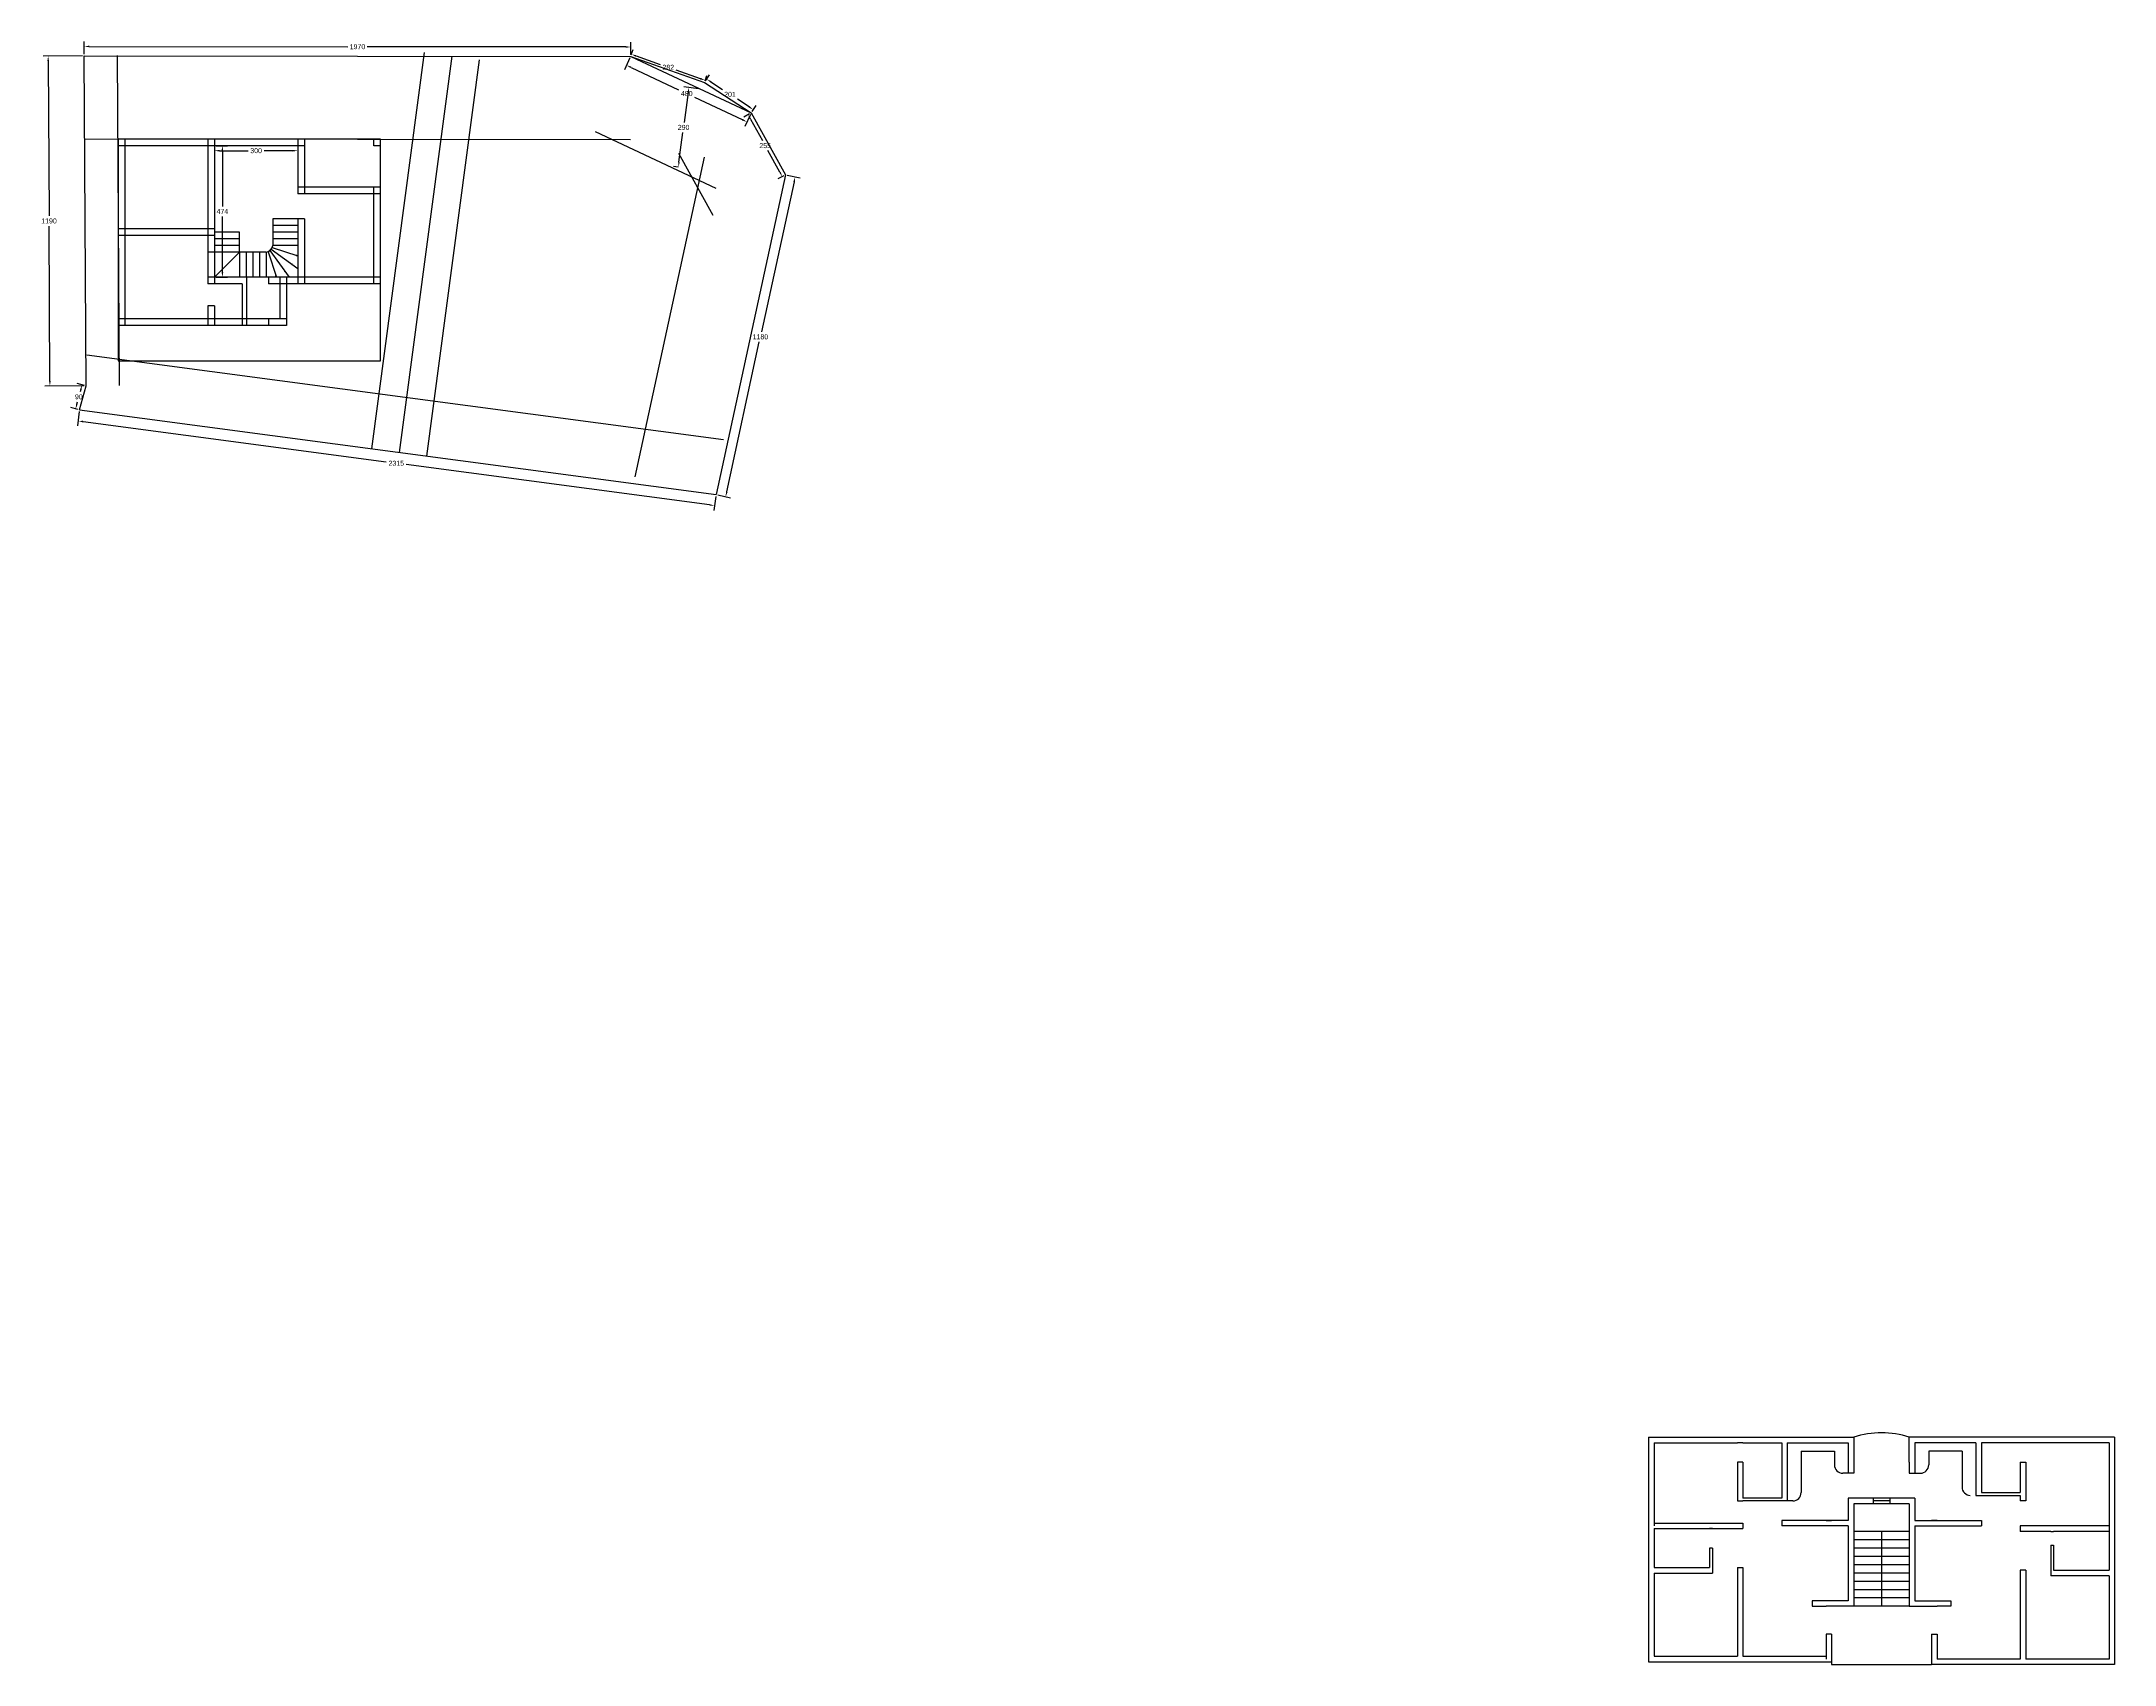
# Model space of a CAD drawing. Header units: inches. Extents: x -2903 to 3367, y -161 to 1064.
# Drawn here: x -707.3 to -632.6, y 655.7 to 714.2 of the extents above; entities that cross this region are included whole.
import ezdxf

# ---------------------------------------------------------------- set-up
doc = ezdxf.new("R2010")
doc.units = ezdxf.units.IN
doc.header["$MEASUREMENT"] = 0
doc.styles.get("Standard").update_dxf_attribs({"font": 'arial.ttf'})
doc.dimstyles.get("Standard").update_dxf_attribs({"dimtxt": 0.18, "dimasz": 0.18, "dimexe": 0.18, "dimexo": 0.0625, "dimgap": 0.09, "dimtad": 0, "dimtih": 1, "dimtoh": 1, "dimdec": 0, "dimlfac": 100, "dimzin": 0, "dimdsep": 46, "dimtxsty": 'Standard', "dimcen": 0.09, "dimadec": 0, "dimazin": 0, "dimtfac": 1, "dimtdec": 0, "dimtofl": 0, "dimtmove": 0, "dimatfit": 3, "dimfxl": 1, "dimtolj": 1, "dimtzin": 0, "dimarcsym": 0})

# ---------------------------------------------------------------- blocks, each defined once
blk = doc.blocks.new('*D204')
at = {"color": 0, "lineweight": -2, "transparency": 16777216}
for p, q in [((-705.98, 700.829), (-706.048, 700.315)), ((-705.846, 700.47), (-694.911, 699.014)), ((-683.255, 697.463), (-694.19, 698.918)), ((-683.032, 697.774), (-683.1, 697.26))]:
    blk.add_line(p, q, dxfattribs=at)
at = {"color": 0, "transparency": 16777216}
for points in [[(-705.842, 700.499), (-705.85, 700.44), (-706.024, 700.493)], [(-683.251, 697.492), (-683.259, 697.433), (-683.077, 697.439)]]:
    blk.add_solid(points, dxfattribs=at)
at = {"layer": 'Defpoints', "color": 0, "transparency": 16777216}
for p in [(-705.971, 700.891), (-683.077, 697.439), (-683.024, 697.836)]:
    blk.add_point(p, dxfattribs=at)
at = {"color": 0, "transparency": 16777216, "insert": (-694.551, 698.966), "char_height": 0.18, "attachment_point": 5}
blk.add_mtext('\\A1;2315', dxfattribs=at)
blk = doc.blocks.new('*D205')
at = {"color": 0, "lineweight": -2, "transparency": 16777216}
for p, q in [((-705.798, 701.776), (-706.054, 701.845)), ((-706.067, 701.103), (-706.046, 701.182)), ((-705.927, 701.624), (-705.948, 701.546)), ((-706.032, 700.907), (-706.288, 700.976))]:
    blk.add_line(p, q, dxfattribs=at)
at = {"color": 0, "transparency": 16777216}
for points in [[(-706.096, 701.111), (-706.038, 701.095), (-706.114, 700.929)], [(-705.956, 701.632), (-705.898, 701.617), (-705.88, 701.798)]]:
    blk.add_solid(points, dxfattribs=at)
at = {"layer": 'Defpoints', "color": 0, "transparency": 16777216}
for p in [(-705.88, 701.798), (-705.737, 701.76), (-705.971, 700.891)]:
    blk.add_point(p, dxfattribs=at)
at = {"color": 0, "transparency": 16777216, "insert": (-705.997, 701.364), "char_height": 0.18, "attachment_point": 5}
blk.add_mtext('\\A1;90', dxfattribs=at)
blk = doc.blocks.new('*D206')
at = {"color": 0, "lineweight": -2, "transparency": 16777216}
for p, q in [((-705.864, 713.659), (-707.284, 713.652)), ((-707.103, 713.473), (-707.073, 707.885)), ((-707.041, 701.933), (-707.071, 707.521)), ((-705.8, 701.759), (-707.22, 701.752))]:
    blk.add_line(p, q, dxfattribs=at)
at = {"color": 0, "transparency": 16777216}
for points in [[(-707.073, 713.473), (-707.133, 713.472), (-707.104, 713.653)], [(-707.011, 701.933), (-707.071, 701.933), (-707.04, 701.753)]]:
    blk.add_solid(points, dxfattribs=at)
at = {"layer": 'Defpoints', "color": 0, "transparency": 16777216}
for p in [(-707.104, 713.653), (-705.801, 713.66), (-705.737, 701.76)]:
    blk.add_point(p, dxfattribs=at)
at = {"color": 0, "transparency": 16777216, "insert": (-707.072, 707.703), "char_height": 0.18, "attachment_point": 5}
blk.add_mtext('\\A1;1190', dxfattribs=at)
blk = doc.blocks.new('*D207')
at = {"color": 0, "lineweight": -2, "transparency": 16777216}
for p, q in [((-705.801, 713.722), (-705.801, 714.177)), ((-705.621, 713.997), (-696.301, 713.987)), ((-686.281, 713.977), (-695.601, 713.986)), ((-686.101, 713.702), (-686.101, 714.156))]:
    blk.add_line(p, q, dxfattribs=at)
at = {"color": 0, "transparency": 16777216}
for points in [[(-705.621, 714.027), (-705.621, 713.967), (-705.801, 713.997)], [(-686.281, 714.007), (-686.281, 713.947), (-686.101, 713.976)]]:
    blk.add_solid(points, dxfattribs=at)
at = {"layer": 'Defpoints', "color": 0, "transparency": 16777216}
for p in [(-686.101, 713.976), (-705.801, 713.66), (-686.101, 713.639)]:
    blk.add_point(p, dxfattribs=at)
at = {"color": 0, "transparency": 16777216, "insert": (-695.951, 713.987), "char_height": 0.18, "attachment_point": 5}
blk.add_mtext('\\A1;1970', dxfattribs=at)
blk = doc.blocks.new('*D208')
at = {"color": 0, "lineweight": -2, "transparency": 16777216}
for p, q in [((-680.46, 709.354), (-679.996, 709.254)), ((-680.21, 709.116), (-681.384, 703.708)), ((-682.637, 697.936), (-681.463, 703.344)), ((-682.963, 697.823), (-682.499, 697.722))]:
    blk.add_line(p, q, dxfattribs=at)
at = {"color": 0, "transparency": 16777216}
for points in [[(-680.239, 709.122), (-680.181, 709.11), (-680.172, 709.292)], [(-682.666, 697.943), (-682.607, 697.93), (-682.675, 697.76)]]:
    blk.add_solid(points, dxfattribs=at)
at = {"layer": 'Defpoints', "color": 0, "transparency": 16777216}
for p in [(-680.521, 709.368), (-683.024, 697.836), (-682.675, 697.76)]:
    blk.add_point(p, dxfattribs=at)
at = {"color": 0, "transparency": 16777216, "insert": (-681.423, 703.526), "char_height": 0.18, "attachment_point": 5}
blk.add_mtext('\\A1;1180', dxfattribs=at)
blk = doc.blocks.new('*D209')
at = {"color": 0, "lineweight": -2, "transparency": 16777216}
for p, q in [((-686.128, 713.583), (-686.329, 713.155)), ((-686.089, 713.242), (-684.372, 712.435)), ((-682.071, 711.353), (-683.788, 712.16)), ((-681.784, 711.541), (-681.984, 711.114))]:
    blk.add_line(p, q, dxfattribs=at)
at = {"color": 0, "transparency": 16777216}
for points in [[(-686.076, 713.269), (-686.102, 713.215), (-686.252, 713.318)], [(-682.058, 711.381), (-682.084, 711.326), (-681.908, 711.277)]]:
    blk.add_solid(points, dxfattribs=at)
at = {"layer": 'Defpoints', "color": 0, "transparency": 16777216}
for p in [(-686.101, 713.639), (-681.757, 711.598), (-681.908, 711.277)]:
    blk.add_point(p, dxfattribs=at)
at = {"color": 0, "transparency": 16777216, "insert": (-684.08, 712.298), "char_height": 0.18, "attachment_point": 5}
blk.add_mtext('\\A1;480', dxfattribs=at)
blk = doc.blocks.new('*D210')
at = {"color": 0, "lineweight": -2, "transparency": 16777216}
for p, q in [((-681.812, 711.568), (-682.027, 711.448)), ((-681.782, 711.378), (-681.352, 710.602)), ((-680.721, 709.463), (-681.151, 710.239)), ((-680.575, 709.337), (-680.791, 709.218))]:
    blk.add_line(p, q, dxfattribs=at)
at = {"color": 0, "transparency": 16777216}
for points in [[(-681.756, 711.393), (-681.808, 711.364), (-681.869, 711.536)], [(-680.694, 709.477), (-680.747, 709.448), (-680.633, 709.305)]]:
    blk.add_solid(points, dxfattribs=at)
at = {"layer": 'Defpoints', "color": 0, "transparency": 16777216}
for p in [(-681.757, 711.598), (-680.521, 709.368), (-680.633, 709.305)]:
    blk.add_point(p, dxfattribs=at)
at = {"color": 0, "transparency": 16777216, "insert": (-681.251, 710.42), "char_height": 0.18, "attachment_point": 5}
blk.add_mtext('\\A1;255', dxfattribs=at)
blk = doc.blocks.new('*D211')
at = {"color": 0, "lineweight": -2, "transparency": 16777216}
for p, q in [((-686.08, 713.698), (-686.015, 713.883)), ((-685.906, 713.653), (-685.035, 713.346)), ((-683.585, 712.835), (-684.456, 713.142)), ((-683.421, 712.76), (-683.356, 712.945))]:
    blk.add_line(p, q, dxfattribs=at)
at = {"color": 0, "transparency": 16777216}
for points in [[(-685.896, 713.681), (-685.916, 713.625), (-686.075, 713.713)], [(-683.575, 712.863), (-683.595, 712.807), (-683.415, 712.775)]]:
    blk.add_solid(points, dxfattribs=at)
at = {"layer": 'Defpoints', "color": 0, "transparency": 16777216}
for p in [(-686.101, 713.639), (-686.075, 713.713), (-683.441, 712.701)]:
    blk.add_point(p, dxfattribs=at)
at = {"color": 0, "transparency": 16777216, "insert": (-684.745, 713.244), "char_height": 0.18, "attachment_point": 5}
blk.add_mtext('\\A1;282', dxfattribs=at)
blk = doc.blocks.new('*D212')
at = {"color": 0, "lineweight": -2, "transparency": 16777216}
for p, q in [((-683.407, 712.754), (-683.264, 712.972)), ((-683.212, 712.723), (-682.794, 712.448)), ((-681.829, 711.816), (-682.248, 712.091)), ((-681.723, 711.65), (-681.58, 711.868))]:
    blk.add_line(p, q, dxfattribs=at)
at = {"color": 0, "transparency": 16777216}
for points in [[(-683.196, 712.748), (-683.229, 712.697), (-683.363, 712.821)], [(-681.813, 711.841), (-681.846, 711.791), (-681.678, 711.718)]]:
    blk.add_solid(points, dxfattribs=at)
at = {"layer": 'Defpoints', "color": 0, "transparency": 16777216}
for p in [(-683.441, 712.701), (-681.757, 711.598), (-681.678, 711.718)]:
    blk.add_point(p, dxfattribs=at)
at = {"color": 0, "transparency": 16777216, "insert": (-682.521, 712.269), "char_height": 0.18, "attachment_point": 5}
blk.add_mtext('\\A1;201', dxfattribs=at)
blk = doc.blocks.new('*D213')
at = {"color": 0, "lineweight": -2, "transparency": 16777216}
for p, q in [((-683.655, 712.469), (-684.179, 712.539)), ((-684.024, 712.337), (-684.168, 711.26)), ((-684.359, 709.819), (-684.216, 710.896)), ((-684.387, 709.642), (-684.561, 709.665))]:
    blk.add_line(p, q, dxfattribs=at)
at = {"color": 0, "transparency": 16777216}
for points in [[(-684.054, 712.341), (-683.995, 712.333), (-684.001, 712.515)], [(-684.389, 709.823), (-684.33, 709.816), (-684.383, 709.641)]]:
    blk.add_solid(points, dxfattribs=at)
at = {"layer": 'Defpoints', "color": 0, "transparency": 16777216}
for p in [(-684.001, 712.515), (-683.593, 712.461), (-684.325, 709.633)]:
    blk.add_point(p, dxfattribs=at)
at = {"color": 0, "transparency": 16777216, "insert": (-684.192, 711.078), "char_height": 0.18, "attachment_point": 5}
blk.add_mtext('\\A1;290', dxfattribs=at)
blk = doc.blocks.new('*D200')
at = {"color": 0, "lineweight": -2, "transparency": 16777216}
for p, q in [((-701.105, 710.356), (-701.105, 710.058)), ((-700.925, 710.238), (-699.894, 710.238)), ((-698.285, 710.238), (-699.317, 710.238)), ((-698.105, 710.356), (-698.105, 710.058))]:
    blk.add_line(p, q, dxfattribs=at)
at = {"color": 0, "transparency": 16777216}
for points in [[(-700.925, 710.268), (-700.925, 710.208), (-701.105, 710.238)], [(-698.285, 710.268), (-698.285, 710.208), (-698.105, 710.238)]]:
    blk.add_solid(points, dxfattribs=at)
at = {"layer": 'Defpoints', "color": 0, "transparency": 16777216}
for p in [(-701.105, 710.418), (-701.105, 710.238), (-698.105, 710.418)]:
    blk.add_point(p, dxfattribs=at)
at = {"color": 0, "transparency": 16777216, "insert": (-699.605, 710.238), "char_height": 0.18, "attachment_point": 5}
blk.add_mtext('\\A1;300', dxfattribs=at)
blk = doc.blocks.new('*D201')
at = {"color": 0, "lineweight": -2, "transparency": 16777216}
for p, q in [((-701.043, 710.418), (-700.641, 710.418)), ((-700.821, 710.238), (-700.821, 708.228)), ((-700.821, 705.858), (-700.821, 707.868)), ((-701.043, 705.678), (-700.641, 705.678))]:
    blk.add_line(p, q, dxfattribs=at)
at = {"color": 0, "transparency": 16777216}
for points in [[(-700.851, 710.238), (-700.791, 710.238), (-700.821, 710.418)], [(-700.851, 705.858), (-700.791, 705.858), (-700.821, 705.678)]]:
    blk.add_solid(points, dxfattribs=at)
at = {"layer": 'Defpoints', "color": 0, "transparency": 16777216}
for p in [(-701.105, 710.418), (-701.105, 705.678), (-700.821, 705.678)]:
    blk.add_point(p, dxfattribs=at)
at = {"color": 0, "transparency": 16777216, "insert": (-700.821, 708.048), "char_height": 0.18, "attachment_point": 5}
blk.add_mtext('\\A1;474', dxfattribs=at)

msp = doc.modelspace()

# ---------------------------------------------------------------- linework, layer by layer
for p, q in [((-705.737, 701.76), (-705.801, 713.66)), ((-705.801, 713.66), (-686.101, 713.639)), ((-704.537, 701.766), (-704.601, 713.666)), ((-695.431, 699.488), (-693.529, 713.778)), ((-694.439, 699.356), (-692.537, 713.646)), ((-693.448, 699.224), (-691.546, 713.514)), ((-686.101, 713.639), (-681.757, 711.598)), ((-686.101, 713.639), (-683.441, 712.701)), ((-683.441, 712.701), (-681.757, 711.598)), ((-681.757, 711.598), (-680.521, 709.368)), ((-687.377, 710.924), (-683.033, 708.883)), ((-705.804, 710.66), (-686.104, 710.639)), ((-684.381, 710.144), (-683.145, 707.913)), ((-683.453, 710.004), (-685.956, 698.473)), ((-680.521, 709.368), (-683.024, 697.836)), ((-705.708, 702.873), (-682.76, 699.819)), ((-705.971, 700.891), (-705.737, 701.76)), ((-705.971, 700.891), (-683.024, 697.836)), ((-637.601, 663.651), (-639.801, 663.651)), ((-635.801, 663.651), (-636.001, 663.651)), ((-634.801, 659.051), (-632.801, 659.051)), ((-642.801, 655.651), (-639.201, 655.651))]:
    msp.add_line(p, q)
at = {"color": 40, "true_color": 0xf8d731}
for p, q in [((-695.127, 710.658), (-704.585, 710.658)), ((-704.585, 710.658), (-704.585, 703.938)), ((-697.865, 710.418), (-704.585, 710.418)), ((-704.345, 710.658), (-704.345, 703.938)), ((-701.345, 710.658), (-701.345, 705.438)), ((-701.105, 710.658), (-701.105, 705.438)), ((-698.105, 710.658), (-698.105, 708.678)), ((-697.865, 710.658), (-697.865, 708.678)), ((-695.367, 710.418), (-695.367, 710.658)), ((-695.127, 710.418), (-695.367, 710.418)), ((-695.127, 705.438), (-695.127, 710.658)), ((-695.127, 708.918), (-698.105, 708.918)), ((-695.127, 708.678), (-698.105, 708.678)), ((-695.367, 705.438), (-695.367, 708.918)), ((-701.105, 707.418), (-704.585, 707.418)), ((-701.105, 707.178), (-704.585, 707.178)), ((-700.205, 707.298), (-701.105, 707.298)), ((-700.205, 706.578), (-700.205, 707.298)), ((-698.105, 707.778), (-699.005, 707.778)), ((-699.005, 707.778), (-699.005, 706.818)), ((-698.105, 707.538), (-699.005, 707.538)), ((-698.105, 707.298), (-699.005, 707.298)), ((-698.105, 707.298), (-699.005, 707.298)), ((-697.865, 707.778), (-698.105, 707.778)), ((-698.105, 707.778), (-698.105, 705.438)), ((-697.865, 707.778), (-697.865, 705.438)), ((-701.105, 706.578), (-701.345, 706.578)), ((-700.205, 707.058), (-701.105, 707.058)), ((-700.205, 706.818), (-701.105, 706.818)), ((-699.245, 706.578), (-701.105, 706.578)), ((-701.105, 705.678), (-700.205, 706.578)), ((-700.205, 706.578), (-700.205, 705.678)), ((-699.965, 706.578), (-699.965, 705.678)), ((-699.725, 706.578), (-699.725, 705.678)), ((-699.485, 706.578), (-699.485, 705.678)), ((-699.245, 706.578), (-699.245, 705.678)), ((-699.175, 706.597), (-698.873, 705.678)), ((-699.112, 706.634), (-698.416, 705.678)), ((-699.06, 706.685), (-698.105, 705.989)), ((-699.024, 706.748), (-698.105, 706.447)), ((-698.105, 707.058), (-699.005, 707.058)), ((-698.105, 707.058), (-699.005, 707.058)), ((-698.105, 706.818), (-699.005, 706.818)), ((-698.105, 706.818), (-699.005, 706.818)), ((-695.127, 705.678), (-701.345, 705.678)), ((-699.955, 705.678), (-699.955, 703.938)), ((-699.155, 705.678), (-699.155, 705.438)), ((-698.755, 705.678), (-698.755, 704.178)), ((-698.515, 705.678), (-698.515, 703.938)), ((-700.105, 705.438), (-701.345, 705.438)), ((-700.105, 705.438), (-700.105, 703.938)), ((-695.127, 705.438), (-699.155, 705.438)), ((-698.515, 704.178), (-704.585, 704.178)), ((-701.105, 704.638), (-701.345, 704.638)), ((-701.345, 704.638), (-701.345, 703.938)), ((-701.105, 704.638), (-701.105, 703.938)), ((-699.155, 704.178), (-699.155, 703.938)), ((-698.515, 703.938), (-704.585, 703.938))]:
    msp.add_line(p, q, dxfattribs=at)
at = {"color": 0}
for p, q in [((-649.401, 663.851), (-649.401, 655.751)), ((-649.401, 663.851), (-642.001, 663.851)), ((-646.001, 663.851), (-642.001, 663.851)), ((-642.001, 663.851), (-642.001, 662.551)), ((-632.601, 663.851), (-640.001, 663.851)), ((-640.001, 662.951), (-640.001, 663.851)), ((-637.601, 663.851), (-639.801, 663.851)), ((-632.601, 663.851), (-632.601, 655.651)), ((-649.201, 663.651), (-649.201, 660.651)), ((-649.201, 663.651), (-646.201, 663.651)), ((-646.001, 663.651), (-646.201, 663.651)), ((-646.001, 663.651), (-646.201, 663.651)), ((-645.999, 663.651), (-646.199, 663.651)), ((-646.001, 663.651), (-644.601, 663.651)), ((-644.601, 663.651), (-644.601, 661.651)), ((-644.401, 663.651), (-644.401, 661.551)), ((-644.401, 663.651), (-642.201, 663.651)), ((-643.901, 663.351), (-643.901, 661.851)), ((-643.901, 663.351), (-642.701, 663.351)), ((-642.701, 663.351), (-642.701, 662.851)), ((-642.201, 663.651), (-642.201, 662.551)), ((-639.801, 663.651), (-639.801, 662.551)), ((-639.301, 663.351), (-639.301, 662.851)), ((-638.101, 663.351), (-639.301, 663.351)), ((-638.101, 663.351), (-638.101, 662.051)), ((-637.601, 663.651), (-637.601, 661.751)), ((-637.401, 663.651), (-637.401, 661.851)), ((-636.001, 663.651), (-637.401, 663.651)), ((-632.801, 663.651), (-635.801, 663.651)), ((-632.801, 663.651), (-632.801, 660.651)), ((-646.201, 662.951), (-646.201, 661.551)), ((-646.001, 662.951), (-646.201, 662.951)), ((-646.001, 662.951), (-646.201, 662.951)), ((-646.001, 662.951), (-646.201, 662.951)), ((-646.001, 662.951), (-646.001, 661.651)), ((-646.001, 662.951), (-646.001, 661.651)), ((-642.001, 662.551), (-642.401, 662.551)), ((-640.001, 662.951), (-640.001, 662.551)), ((-640.001, 662.551), (-639.801, 662.551)), ((-640.001, 662.551), (-639.601, 662.551)), ((-636.001, 662.951), (-636.001, 661.851)), ((-636.001, 662.951), (-636.001, 661.851)), ((-636.001, 662.951), (-635.801, 662.951)), ((-635.801, 662.951), (-635.801, 661.551)), ((-646.201, 661.551), (-646.001, 661.551)), ((-644.601, 661.651), (-646.001, 661.651)), ((-644.201, 661.551), (-646.001, 661.551)), ((-642.201, 661.651), (-642.201, 660.851)), ((-641.501, 661.651), (-642.201, 661.651)), ((-640.701, 661.651), (-641.501, 661.651)), ((-641.301, 661.651), (-641.301, 661.451)), ((-640.701, 661.551), (-641.301, 661.551)), ((-640.501, 661.651), (-640.701, 661.651)), ((-640.701, 661.651), (-640.701, 661.451)), ((-639.801, 661.651), (-640.501, 661.651)), ((-639.801, 661.651), (-639.801, 660.851)), ((-637.601, 661.751), (-636.001, 661.751)), ((-637.601, 661.751), (-636.001, 661.751)), ((-637.401, 661.851), (-636.001, 661.851)), ((-636.001, 661.751), (-636.001, 661.651)), ((-636.001, 661.751), (-636.001, 661.551)), ((-635.801, 661.551), (-636.001, 661.551)), ((-649.201, 660.751), (-647.201, 660.751)), ((-649.201, 660.751), (-646.001, 660.751)), ((-646.001, 660.751), (-646.001, 660.551)), ((-646.001, 660.751), (-646.001, 660.551)), ((-644.601, 660.851), (-644.601, 660.651)), ((-642.201, 660.851), (-644.601, 660.851)), ((-643.001, 660.851), (-642.801, 660.851)), ((-642.001, 661.451), (-642.001, 657.751)), ((-641.501, 661.451), (-642.001, 661.451)), ((-640.701, 661.451), (-641.501, 661.451)), ((-640.501, 661.451), (-640.701, 661.451)), ((-640.001, 661.451), (-640.501, 661.451)), ((-640.001, 661.451), (-640.001, 657.751)), ((-639.801, 660.851), (-637.401, 660.851)), ((-639.001, 660.851), (-639.201, 660.851)), ((-637.401, 660.851), (-637.401, 660.651)), ((-649.201, 660.551), (-649.201, 659.151)), ((-649.201, 660.551), (-646.001, 660.551)), ((-647.101, 660.551), (-647.201, 660.551)), ((-647.101, 660.551), (-647.201, 660.551)), ((-647.101, 660.551), (-647.201, 660.551)), ((-642.201, 660.651), (-644.601, 660.651)), ((-642.201, 660.651), (-642.201, 657.951)), ((-640.001, 660.451), (-642.001, 660.451)), ((-640.001, 660.151), (-642.001, 660.151)), ((-641.001, 660.451), (-641.001, 657.751)), ((-639.801, 660.651), (-639.801, 657.951)), ((-639.801, 660.651), (-637.401, 660.651)), ((-636.001, 660.651), (-636.001, 660.451)), ((-636.001, 660.651), (-636.001, 660.451)), ((-632.801, 660.651), (-636.001, 660.651)), ((-634.901, 660.451), (-636.001, 660.451)), ((-634.901, 660.451), (-634.801, 660.451)), ((-634.901, 660.451), (-634.801, 660.451)), ((-632.801, 660.451), (-634.801, 660.451)), ((-632.801, 660.651), (-632.801, 659.051)), ((-647.201, 659.851), (-647.201, 659.151)), ((-647.101, 659.851), (-647.201, 659.851)), ((-647.101, 659.851), (-647.201, 659.851)), ((-647.101, 659.851), (-647.101, 658.951)), ((-640.001, 659.851), (-642.001, 659.851)), ((-640.001, 659.551), (-642.001, 659.551)), ((-640.001, 659.251), (-642.001, 659.251)), ((-634.901, 659.951), (-634.901, 658.851)), ((-634.901, 659.951), (-634.801, 659.951)), ((-634.801, 659.951), (-634.801, 659.051)), ((-649.201, 659.151), (-647.201, 659.151)), ((-649.201, 658.951), (-649.201, 655.951)), ((-649.201, 658.951), (-647.101, 658.951)), ((-646.201, 659.151), (-646.201, 655.951)), ((-646.201, 659.151), (-646.001, 659.151)), ((-646.001, 659.151), (-646.001, 655.951)), ((-646.001, 658.651), (-646.001, 655.951)), ((-640.001, 658.951), (-642.001, 658.951)), ((-640.001, 658.651), (-642.001, 658.651)), ((-636.001, 659.051), (-636.001, 655.851)), ((-636.001, 659.051), (-636.001, 655.851)), ((-635.801, 659.051), (-636.001, 659.051)), ((-635.801, 659.051), (-635.801, 655.851)), ((-632.801, 658.851), (-634.901, 658.851)), ((-632.801, 658.851), (-632.801, 655.851)), ((-643.001, 657.951), (-643.501, 657.951)), ((-643.501, 657.951), (-643.501, 657.751)), ((-643.501, 657.751), (-643.001, 657.751)), ((-642.201, 657.951), (-643.001, 657.951)), ((-642.001, 657.751), (-643.001, 657.751)), ((-640.001, 658.351), (-642.001, 658.351)), ((-640.001, 658.051), (-642.001, 658.051)), ((-640.001, 657.751), (-642.001, 657.751)), ((-640.001, 657.751), (-639.001, 657.751)), ((-639.801, 657.951), (-639.001, 657.951)), ((-639.001, 657.951), (-638.501, 657.951)), ((-638.501, 657.751), (-639.001, 657.751)), ((-638.501, 657.951), (-638.501, 657.751)), ((-643.001, 656.751), (-643.001, 655.851)), ((-642.801, 656.751), (-643.001, 656.751)), ((-642.801, 656.751), (-642.801, 655.651)), ((-639.201, 656.751), (-639.201, 655.651)), ((-639.201, 656.751), (-639.001, 656.751)), ((-639.001, 656.751), (-639.001, 655.851)), ((-649.401, 655.751), (-642.801, 655.751)), ((-649.201, 655.951), (-646.201, 655.951)), ((-646.001, 655.951), (-643.001, 655.951)), ((-632.601, 655.651), (-639.201, 655.651)), ((-636.001, 655.851), (-639.001, 655.851)), ((-632.801, 655.851), (-635.801, 655.851))]:
    msp.add_line(p, q, dxfattribs=at)
at = {"color": 40, "true_color": 0xf8d731}
msp.add_lwpolyline([(-704.585, 702.661), (-695.127, 702.661), (-695.127, 710.658), (-704.585, 710.658)], close=True, dxfattribs=at)
msp.add_arc((-699.282, 706.855), 0.279, 277.5016, 352.4984, dxfattribs=at)
at = {"color": 0}
for centre, radius, start, end in [((-641.001, 660.743), 3.266, 72.16826, 107.83174), ((-642.401, 662.851), 0.3, 180, 270), ((-639.601, 662.851), 0.3, 270, 0), ((-644.201, 661.851), 0.3, 270, 0), ((-637.801, 662.051), 0.3, 180, 270)]:
    msp.add_arc(centre, radius, start, end, dxfattribs=at)
for p in [(-699.175, 706.597), (-699.112, 706.634), (-699.06, 706.685), (-699.024, 706.748), (-698.155, 706.463), (-698.89, 705.728)]:
    msp.add_point(p)
at = {"color": 40, "true_color": 0xf8d731}
for p in [(-698.569, 705.888), (-698.315, 706.142)]:
    msp.add_point(p, dxfattribs=at)

# ---------------------------------------------------------------- dimensions: what is measured, and where the dimension line sits
for p1, p2, distance, picture, middle in [((-705.801, 713.66), (-686.101, 713.639), 0.337, '*D207', (-695.951, 713.987)), ((-683.441, 712.701), (-686.101, 713.639), -0.078, '*D211', (-684.745, 713.244)), ((-705.737, 701.76), (-705.801, 713.66), 1.303, '*D206', (-707.072, 707.703)), ((-686.101, 713.639), (-681.757, 711.598), -0.355, '*D209', (-684.08, 712.298)), ((-683.441, 712.701), (-681.757, 711.598), 0.143, '*D212', (-682.521, 712.269)), ((-681.757, 711.598), (-680.521, 709.368), -0.129, '*D210', (-681.251, 710.42)), ((-680.521, 709.368), (-683.024, 697.836), 0.357, '*D208', (-681.423, 703.526))]:
    dim = msp.add_aligned_dim(p1=p1, p2=p2, distance=distance, dimstyle='Standard')
    dim.commit()
    dim.dimension.update_dxf_attribs({"geometry": picture, "text_midpoint": middle})
dim = msp.add_linear_dim(base=(-684.001, 712.515), p1=(-684.325, 709.633), p2=(-683.593, 712.461), angle=82.41792, dimstyle='Standard', dxfattribs=at)
dim.commit()
dim.dimension.update_dxf_attribs({"geometry": '*D213', "text_midpoint": (-684.192, 711.078)})
dim = msp.add_linear_dim(base=(-701.105, 710.238), p1=(-698.105, 710.418), p2=(-701.105, 710.418), dimstyle='Standard')
dim.commit()
dim.dimension.update_dxf_attribs({"geometry": '*D200', "text_midpoint": (-699.605, 710.238)})
dim = msp.add_linear_dim(base=(-700.821, 705.678), p1=(-701.105, 710.418), p2=(-701.105, 705.678), angle=90, dimstyle='Standard')
dim.commit()
dim.dimension.update_dxf_attribs({"geometry": '*D201', "text_midpoint": (-700.821, 708.048)})
for base, p2, angle, picture, middle, dimtype in [((-705.88, 701.798), (-705.737, 701.76), 74.93044, '*D205', (-705.997, 701.364), 161), ((-683.077, 697.439), (-683.024, 697.836), 352.41792, '*D204', (-694.551, 698.966), 160)]:
    dim = msp.add_linear_dim(base=base, p1=(-705.971, 700.891), p2=p2, angle=angle, dimstyle='Standard')
    dim.commit()
    dim.dimension.update_dxf_attribs({"geometry": picture, "text_midpoint": middle, "dimtype": dimtype})

doc.saveas('drawing.dxf')
